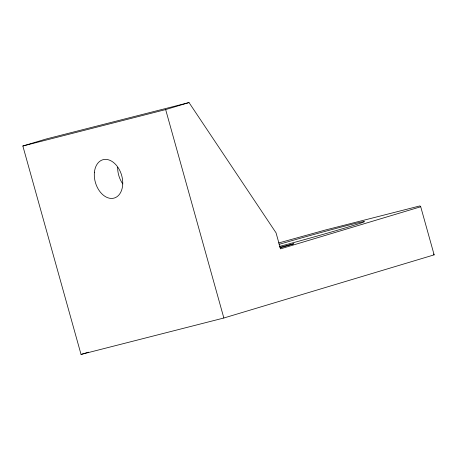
<?xml version="1.0" encoding="UTF-8"?>
<svg xmlns="http://www.w3.org/2000/svg" width="457" height="457" viewBox="0 0 457 457"><rect width="100%" height="100%" fill="white"/><g stroke="black" fill="none" stroke-linecap="round" stroke-linejoin="round"><path stroke-width="0.69" d="M22.85 146.006L46.214 138.991L189.021 102.568L276.045 232.83L280.518 248.859L420.72 206.758L434.15 254.857L223.85 318.009L81.043 354.432L22.85 146.006L165.657 109.583L189.021 102.568M280.147 247.877L293.737 243.798L279.947 247.317M81.043 354.432L88.555 352.176M278.593 242.993L325.453 230.002L419.92 205.907L420.72 206.758M433.35 254.001L434.15 254.857M165.657 109.583L223.85 318.009M279.056 244.369A58.273 1.222 -15.6 0 1 350.982 224.547A58.273 1.222 -15.6 0 1 351.319 226.095A58.273 1.222 -15.6 0 1 279.501 246.409M122.796 183.925A19.982 13.596 73.3 0 1 117.66 167.273M94.422 172.198A19.982 13.596 73.3 0 0 113.896 198.144A19.982 13.596 73.3 0 0 117.249 166.371A19.982 13.596 73.3 0 0 94.422 172.198"/></g></svg>
